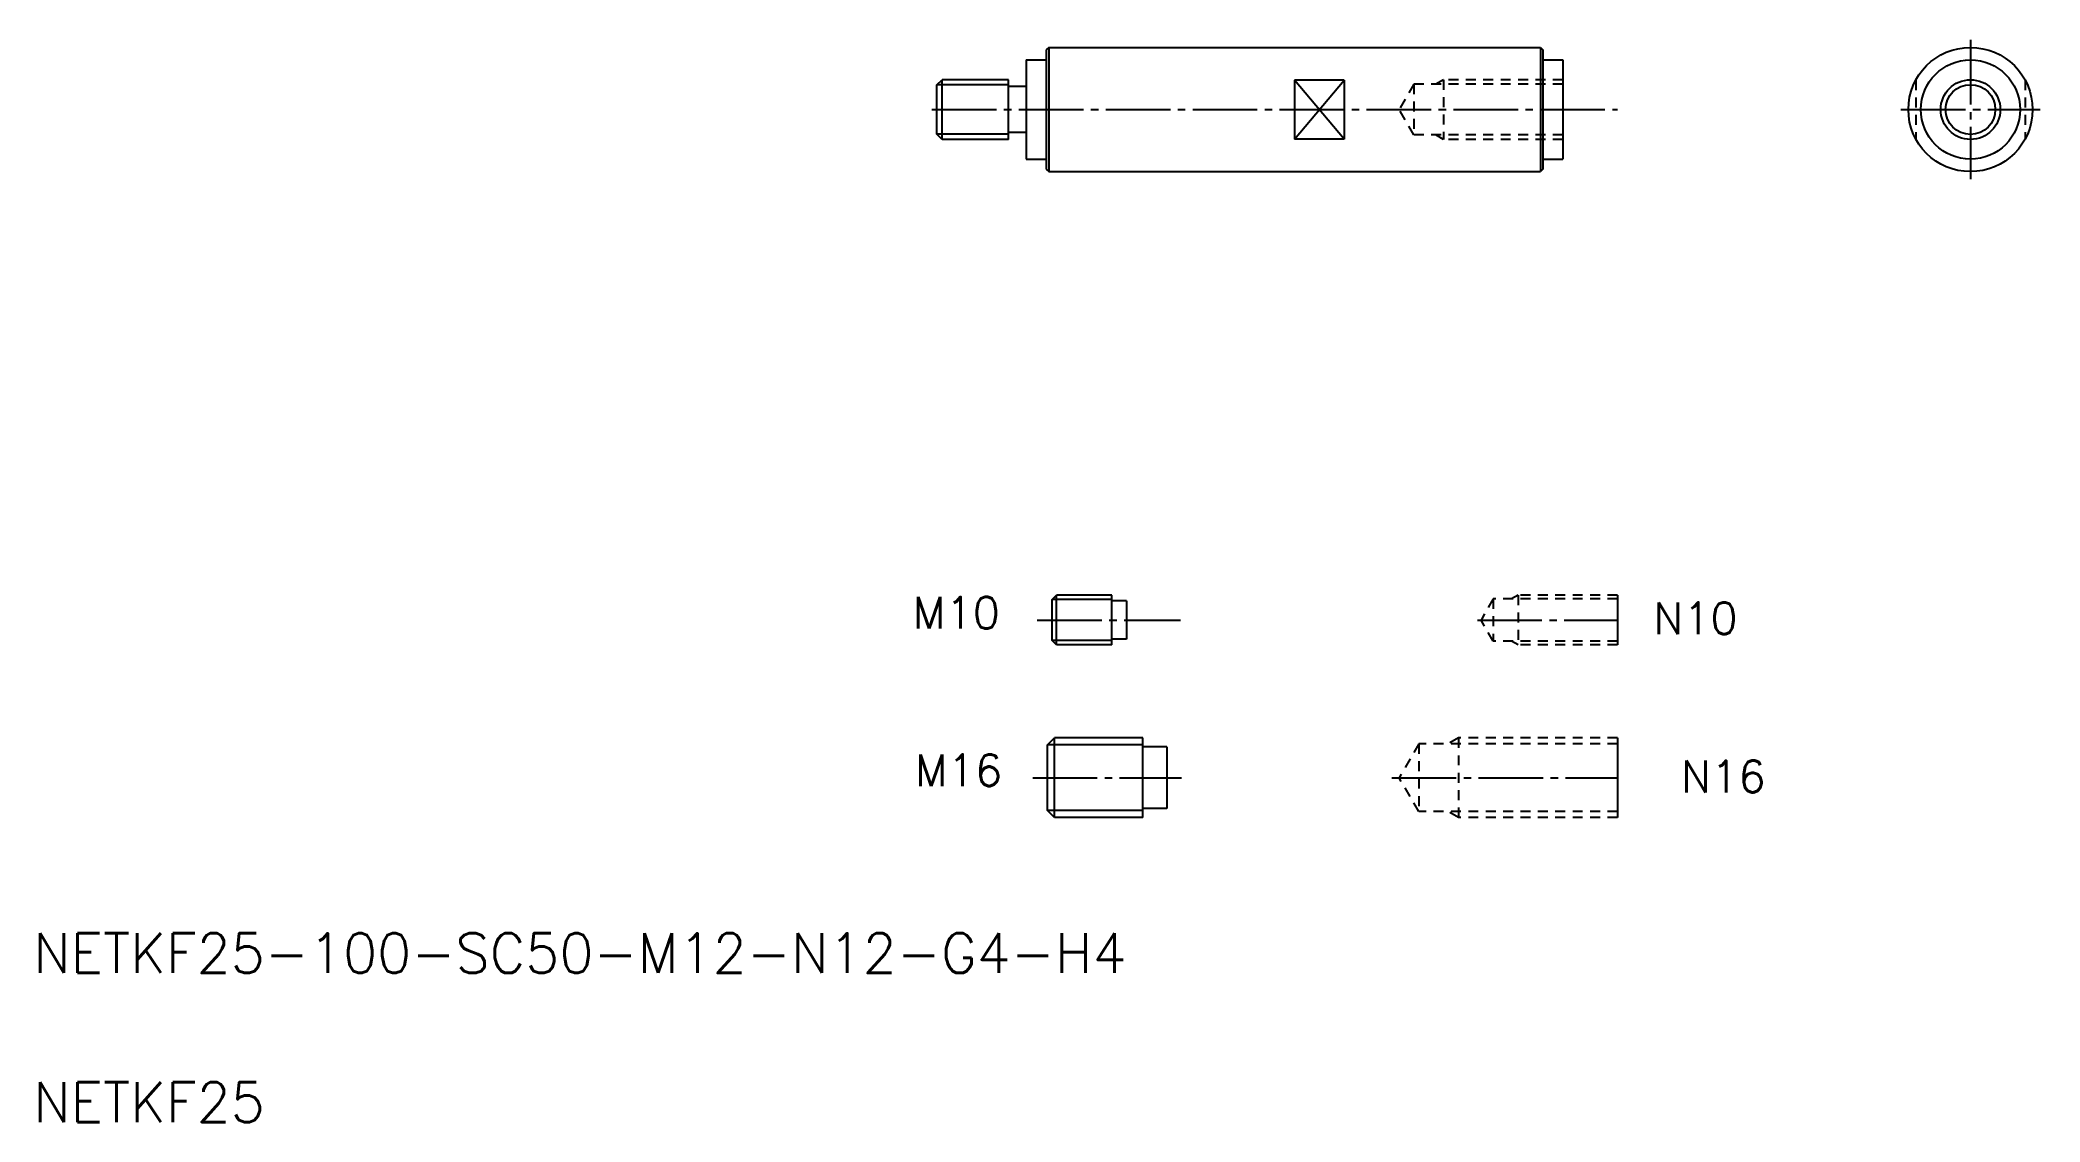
# Model space of a CAD drawing. Extents: x 21 to 424, y 4 to 221.
import ezdxf

# ---------------------------------------------------------------- set-up
doc = ezdxf.new("R2010")
doc.units = 0
doc.linetypes.add('CENTER', pattern=[17.5, 13, -1.5, 1.5, -1.5])
doc.linetypes.add('DASHED', pattern=[3.5, 2, -1.5])
doc.layers.get('0').update_dxf_attribs({"linetype": 'CONTINUOUS'})
doc.layers.add('CENTER', color=1, linetype='CENTER')
doc.styles.add('BIGFONT', font='txt.shx', dxfattribs={"height": 6.4, "bigfont": 'bigfont'})
doc.styles.get("Standard").update_dxf_attribs({"font": 'txt', "height": 6.4, "bigfont": 'BIGFONT'})

msp = doc.modelspace()

# ---------------------------------------------------------------- linework, layer by layer
at = {"color": 7, "linetype": 'CONTINUOUS'}
for p, q in [((224.44, 219.9), (223.94, 219.4)), ((223.94, 219.4), (223.94, 195.4)), ((224.44, 219.9), (323.44, 219.9)), ((224.44, 219.9), (224.44, 194.9)), ((323.44, 219.9), (323.94, 219.4)), ((323.44, 219.9), (323.44, 194.9)), ((323.94, 219.4), (323.94, 195.4)), ((219.94, 217.4), (219.94, 197.4)), ((219.94, 217.4), (223.94, 217.4)), ((323.94, 217.4), (327.94, 217.4)), ((327.94, 217.4), (327.94, 197.4)), ((201.94, 212.35), (202.99, 213.4)), ((201.94, 202.45), (201.94, 212.35)), ((202.99, 201.4), (202.99, 213.4)), ((216.34, 213.4), (202.99, 213.4)), ((216.34, 201.4), (216.34, 213.4)), ((219.94, 212.05), (216.34, 212.05)), ((273.94, 213.33), (273.94, 201.46)), ((283.94, 213.33), (273.94, 213.33)), ((283.94, 213.33), (283.94, 201.46)), ((202.99, 201.4), (201.94, 202.45)), ((216.34, 201.4), (202.99, 201.4)), ((219.94, 202.75), (216.34, 202.75)), ((283.94, 201.46), (273.94, 201.46)), ((219.94, 197.4), (223.94, 197.4)), ((323.94, 197.4), (327.94, 197.4)), ((223.94, 195.4), (224.44, 194.9)), ((224.44, 194.9), (323.44, 194.9)), ((323.94, 195.4), (323.44, 194.9)), ((225.14, 108.77), (226.01, 109.64)), ((225.14, 100.52), (225.14, 108.77)), ((237.14, 109.64), (226.01, 109.64)), ((226.01, 99.64), (226.01, 109.64)), ((237.14, 99.64), (237.14, 109.64)), ((338.94, 109.64), (338.94, 99.64)), ((240.14, 108.52), (237.14, 108.52)), ((240.14, 108.52), (240.14, 100.77)), ((240.14, 100.77), (237.14, 100.77)), ((226.01, 99.64), (225.14, 100.52)), ((237.14, 99.64), (226.01, 99.64)), ((224.2, 79.5), (225.6, 80.9)), ((243.4, 80.9), (225.6, 80.9)), ((225.6, 64.9), (225.6, 80.9)), ((243.4, 64.9), (243.4, 80.9)), ((338.94, 80.9), (338.94, 64.9)), ((224.2, 66.3), (224.2, 79.5)), ((248.2, 79.1), (243.4, 79.1)), ((248.2, 79.1), (248.2, 66.7)), ((225.6, 64.9), (224.2, 66.3)), ((243.4, 64.9), (225.6, 64.9)), ((248.2, 66.7), (243.4, 66.7))]:
    msp.add_line(p, q, dxfattribs=at)
at = {"color": 3, "linetype": 'CONTINUOUS'}
for p, q in [((216.34, 212.35), (201.94, 212.35)), ((273.94, 201.46), (283.94, 213.33)), ((283.94, 201.46), (273.94, 213.33)), ((216.34, 202.45), (201.94, 202.45)), ((237.14, 108.77), (225.14, 108.77)), ((237.14, 100.52), (225.14, 100.52)), ((243.4, 79.5), (224.2, 79.5)), ((243.4, 66.3), (224.2, 66.3))]:
    msp.add_line(p, q, dxfattribs=at)
at = {"color": 3, "linetype": 'DASHED'}
for p, q in [((297.94, 212.5), (294.99, 207.4)), ((297.94, 212.5), (297.94, 202.3)), ((327.94, 212.5), (297.94, 212.5)), ((303.94, 213.4), (302.38, 212.5)), ((303.94, 213.4), (303.94, 201.4)), ((327.94, 213.4), (303.94, 213.4)), ((399.02, 213.33), (399.02, 201.46)), ((421.02, 213.33), (421.02, 201.46)), ((297.94, 202.3), (294.99, 207.4)), ((327.94, 202.3), (297.94, 202.3)), ((303.94, 201.4), (302.38, 202.3)), ((327.94, 201.4), (303.94, 201.4)), ((313.94, 108.89), (311.48, 104.64)), ((338.94, 108.89), (313.94, 108.89)), ((313.94, 108.89), (313.94, 100.39)), ((318.94, 109.64), (317.64, 108.89)), ((338.94, 109.64), (318.94, 109.64)), ((318.94, 109.64), (318.94, 99.64)), ((313.94, 100.39), (311.48, 104.64)), ((338.94, 100.39), (313.94, 100.39)), ((318.94, 99.64), (317.64, 100.39)), ((338.94, 99.64), (318.94, 99.64)), ((306.94, 80.9), (304.86, 79.7)), ((338.94, 80.9), (306.94, 80.9)), ((306.94, 80.9), (306.94, 64.9)), ((298.94, 79.7), (295.01, 72.9)), ((338.94, 79.7), (298.94, 79.7)), ((298.94, 79.7), (298.94, 66.1)), ((298.94, 66.1), (295.01, 72.9)), ((338.94, 66.1), (298.94, 66.1)), ((306.94, 64.9), (304.86, 66.1)), ((338.94, 64.9), (306.94, 64.9))]:
    msp.add_line(p, q, dxfattribs=at)
at = {"color": 7, "linetype": 'CONTINUOUS'}
for radius in [12.5, 10, 5]:
    msp.add_circle((410.02, 207.4), radius, dxfattribs=at)
at = {"color": 3, "linetype": 'CONTINUOUS'}
msp.add_circle((410.02, 207.4), 6, dxfattribs=at)
at = {"layer": 'CENTER', "color": 1, "linetype": 'CENTER'}
for p, q in [((410.02, 221.4), (410.02, 193.4)), ((200.94, 207.4), (338.94, 207.4)), ((396.02, 207.4), (424.02, 207.4)), ((222.14, 104.64), (251.01, 104.64)), ((310.74, 104.64), (338.94, 104.64)), ((221.23, 72.9), (251.2, 72.9)), ((293.5, 72.9), (338.94, 72.9))]:
    msp.add_line(p, q, dxfattribs=at)

# ---------------------------------------------------------------- texts
at = {"color": 7, "linetype": 'CONTINUOUS'}
for s, height, p in [('M10', 6.4, (197.1, 102.91)), ('N10', 6.4, (346.16, 101.8)), ('NETKF25-100-SC50-M12-N12-G4-H4', 8, (20, 33.6)), ('NETKF25', 8, (20, 3.6))]:
    msp.add_text(s, height=height, dxfattribs=at).set_placement(p)
at = {"color": 7, "linetype": 'CONTINUOUS', "style": 'BIGFONT'}
for s, p in [('M16', (197.52, 71.2)), ('N16', (351.77, 69.95))]:
    msp.add_text(s, height=6.4, dxfattribs=at).set_placement(p)

doc.saveas('drawing.dxf')
